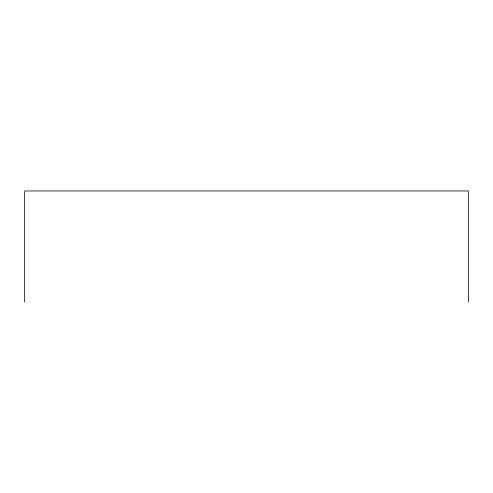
<?xml version="1.0" encoding="UTF-8"?>
<svg xmlns="http://www.w3.org/2000/svg" width="493" height="493" viewBox="0 0 493 493"><rect width="100%" height="100%" fill="white"/><g stroke="black" fill="none" stroke-linecap="round" stroke-linejoin="round"><path stroke-width="0.74" d="M468.35 302.043L468.35 190.957L24.65 190.957L24.65 302.043"/></g></svg>
